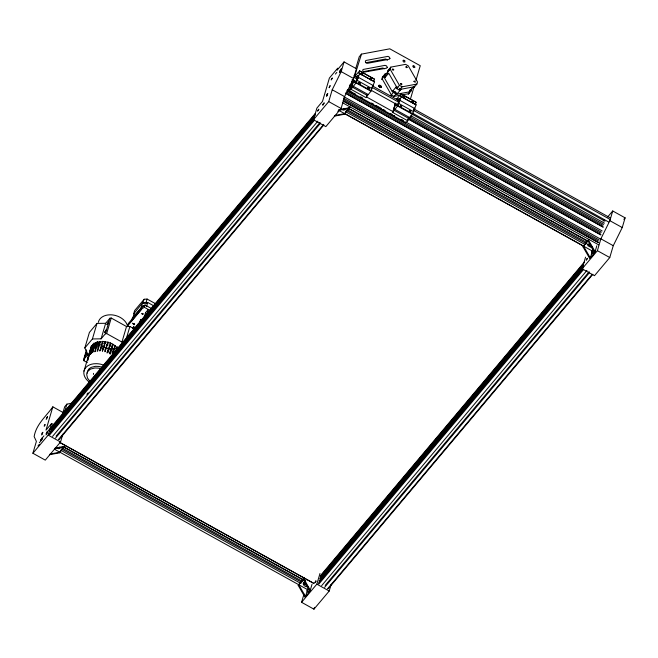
<?xml version="1.0" encoding="UTF-8"?>
<svg xmlns="http://www.w3.org/2000/svg" width="658" height="658" viewBox="0 0 658 658"><rect width="100%" height="100%" fill="white"/><g stroke="black" fill="none" stroke-linecap="round" stroke-linejoin="round"><path stroke-width="0.99" d="M381.278 86.914L381.064 87.325M91.495 345.656L87.678 358.692L91.585 345.425M140.343 320.298L140.532 322.132M140.499 320.084L140.541 319.632M308.224 588.548C307.302 592.652 305.978 591.164 308.215 588.433M411.924 101.562L412.722 102.656L413.372 101.998A1.077 0.716 40.1 0 0 413.265 101.793A0.872 0.584 40.1 0 0 413.043 101.546L411.924 101.562L412.319 101.266M400.475 105.699C402.441 108.965 401.109 103.413 400.451 106.621A0.847 0.568 40.1 0 0 400.623 106.802L401.462 107.048M592.504 253.091L592.529 253.873L594.478 251.126M127.767 325.62L128.351 323.514L142.942 306.176L145.105 304.991L151.274 308.421M62.831 434.222L60.544 441.995L45.279 460.131L32.9 453.263L36.387 441.411L34.15 436.608C36.1 424.385 46.06 416.465 52.829 406.833L63.439 412.722M52.829 406.833L45.994 430.126L51.595 423.464L54.252 424.936M32.9 453.263L48.166 435.127L51.595 423.464M62.971 412.558L64.673 406.784L66.894 404.144L71.78 403.231M64.583 412.007L66.894 404.144M87.292 362.583L83.862 360.674L83.607 359.613L87.876 354.547L84.833 347.959L89.406 332.413L96.997 323.391L105.658 323.3L109.919 318.233L111.235 318.044L126.517 326.524L129.889 326.483L134.923 329.271M83.607 359.613L86.469 349.892M83.862 360.674L86.724 350.961M87.136 355.419L87.711 353.478M84.833 347.959L92.424 338.944L96.997 323.391M59.31 452.869L65.109 445.408L59.31 452.869L49.482 454.711M59.862 452.219L50.033 454.053M89.702 382.388L87.736 380.793A15.101 10.791 16.4 0 1 83.969 371.161L87.695 358.52M91.742 346.018L87.563 360.674L91.857 346.1M92.178 345.475L89.315 355.188L92.688 344.233M90.113 354.547L92.868 345.162M90.5 353.922L92.975 345.508M93.576 344.093L90.714 353.815L94.168 342.876M64.311 446.93L54.482 448.764M92.498 351.117L93.93 346.256M92.334 352.301L94.908 343.558M95.402 342.908L92.539 352.63L95.821 342.695M95.188 348.255L96.619 343.394M97.557 342.028L94.703 351.75L95.221 351.602L98.083 341.88M97.713 347.161L98.577 344.249M100.016 341.486L97.154 351.207L97.655 351.15L100.518 341.428M92.424 338.944L101.085 338.845L105.658 323.3M102.689 341.321L99.827 351.035L102.985 341.329M100.534 350.286L101.924 345.549M101.085 338.845L105.346 333.787L109.919 318.233M105.346 333.787L106.654 333.59L111.235 318.044M102.303 350.262L103.446 346.371M105.264 341.518L102.401 351.24L105.51 341.551M104.918 350.237L105.782 347.317M107.805 342.053L104.943 351.767L108.175 342.152M106.941 352.877L107.797 349.966M110.347 342.925L107.493 352.647L107.912 352.82L110.774 343.106M109.59 353.239L111.021 348.386M112.748 344.118L109.894 353.831L110.314 354.094L113.176 344.373M112.148 353.247L113.003 350.336M114.936 345.598L112.23 355.427M112.724 354.654L115.298 345.911M115.644 351.199L116.787 347.309M116.227 350.574L117.371 346.692M106.654 333.59L121.944 342.07L126.517 326.524M126.459 338.146L129.889 326.483M141.116 307.862L132.554 317.592L131.592 320.882L141.125 309.548L142.095 306.266L144.061 306.126M141.108 307.87L142.597 302.844L133.64 313.924L134.619 310.592L144.151 299.258L147.112 299.053L156.061 304.012M133.146 317.329L134.619 312.328M133.204 328.523L133.714 326.779L135.186 327.602M143.173 302.598L146.125 302.384L147.515 303.157L142.391 303.519L144.151 299.258M127.668 325.85L142.251 308.512L144.415 307.327L145.105 304.991M146.125 302.384L147.112 299.053M146.495 306.669L147.713 302.483L153.939 305.945M313.463 119.748L316.893 108.085L322.494 101.431L329.387 78.072L337.719 68.177L337.143 70.118L344.06 61.91L356.439 68.777L353.576 78.491L344.595 96.627L341.107 108.48L325.842 126.616L313.463 119.748L328.72 101.612L332.216 89.759L341.198 71.623L344.06 61.91M408.412 118.456L407.721 120.784L406.06 122.758L349.118 91.166L352.293 80.35M355.764 68.555L359.235 56.761L361.464 54.12L389.807 48.824L420.248 65.718L415.971 80.251M349.118 91.166L350.78 89.184L353.65 80.029M361.464 54.12L354.67 75.966M353.905 80.161L351.035 89.315L356.291 82.521L359.663 73.507L359.013 73.277L359.622 70.9L354.925 76.106M334.289 116.153L344.118 114.311L344.381 113.439M344.677 113.645L334.84 115.495M349.127 108.373L338.302 110.388M344.118 114.311L349.933 106.843L346.33 111.12M367.008 95.023L366.457 96.907L393.171 111.737L395.672 103.232M350.78 89.184L365.897 97.573L370.923 91.215L374.517 81.748L359.663 73.507M374.517 81.748L373.867 81.518L374.476 79.141L359.622 70.9M382.734 76.682L382.117 78.796L391.354 94.9L394.052 96.397L399.974 95.287M384.338 76.163L384.963 74.05L386.156 73.828L385.086 77.463L384.338 76.163L381.55 79.462M410.403 89.389L409.309 91.873L396.906 94.193L401.1 89.233L413.479 86.914L412.92 87.58L414.112 87.358L416.892 84.059L417.509 81.946L408.273 65.849L405.583 64.352L390.794 67.124L388.014 70.422L387.397 72.536L388.138 73.836M385.596 74.494L390.169 69.238L390.794 67.124M407.721 120.784L392.612 112.395L395.499 103.24L393.903 108.603M392.612 112.395L397.884 105.601L401.257 96.586L400.607 96.356L401.216 93.971L396.519 99.185L397.062 98.511M409.268 92.219L408.848 93.633L401.948 94.916M408.289 94.3L411.061 90.985L411.678 88.871M410.271 99.621L413.981 87.029M414.112 87.358L414.524 85.951M407.944 119.082L407.483 120.636L412.517 114.286L416.111 104.828L401.257 96.586M416.111 104.828L415.461 104.597L416.07 102.212L401.216 93.971M298.206 585.406L304.004 577.946L298.206 585.406L304.958 597.176L310.51 590.571L303.757 578.801M298.757 584.732L305.526 596.526L307.557 589.617L54.581 449.266M331.221 584.23L329.214 591.032L313.948 609.176L301.57 602.309L303.988 594.1M312.015 584.32L309.976 591.238L303.206 579.443L305.855 580.907M301.57 602.309L316.835 584.164L319.985 573.48M313.948 609.176L314.491 607.35M583.013 246.849L588.82 239.372L583.013 246.849L589.765 258.61L595.317 252.014L588.565 240.252M583.564 246.174L590.333 257.969L592.373 251.06L593.179 250.081M588.013 240.902L594.791 252.68L596.822 245.763M607.696 216.951L612.721 210.971L625.1 217.839L622.246 227.553L613.256 245.697L609.769 257.541L594.503 275.686L582.124 268.818L585.554 257.155M582.124 268.818L597.39 250.673L600.877 238.829L609.867 220.693L612.721 210.971M591.715 253.289L591.41 254.309L592.603 252.902M355.295 82.513L355.624 81.567M396.889 105.584L397.095 104.976M381.286 86.979L379.732 87.3L378.778 85.639L379.839 85.137L381.319 86.782L381.097 86.116A1.505 1.003 40.1 0 0 380.859 85.787L379.066 85.26M303.33 582.634L303.757 583.827L306.965 585.628M140.442 319.862L140.606 319.451M307.87 591.164L307.969 592.307M110.207 345.458L110.947 343.706M354.3 80.399C352.096 85.935 357.417 79.955 357.607 77.734A4.187 0.88 -61 0 0 358.1 76.065L358.067 75.604A4.458 0.929 -61 0 0 357.73 75.481L357.286 75.769A4.187 0.88 -61 0 0 356.751 76.369A4.195 0.88 -61 0 0 356.093 77.192M395.894 103.479C393.698 109.006 399.011 103.035 399.2 100.814M413.907 109.401L413.569 110.125M309.548 589.955L308.002 592.274M591.92 251.126L591.583 252.384L592.916 249.826M591.929 251.109L592.809 249.892M394.446 115.504L393.542 115.479M378.942 85.351L378.761 86.066M588.326 243.822L588.096 244.587A1.571 1.119 16.4 0 0 588.227 244.899L592.587 247.318M338.376 110.898L337.875 111.473M41.569 434.971L42.408 433.967M46.15 419.417L46.989 418.414M335.407 74.058L336.797 72.405M141.314 307.187L142.095 306.266M326.475 96.43L327.314 95.435M132.603 328.103L133.714 326.779M41.98 438.203L43.971 435.843M47.277 431.911L49.918 428.769M51.242 427.19L315.231 113.513M136.774 325.817L138.361 323.925L139.34 323.859M143.641 317.649L145.229 315.766M50.691 428.621L315.338 114.155M39.34 442.776L42.655 438.845M45.961 434.922L47.286 433.342M50.592 429.411L315.24 114.944M37.991 445.918L39.316 444.339M49.901 431.763L313.891 118.078M48.585 434.774L313.899 119.517M49.728 434.823L314.376 120.356M86.872 394.356L88.197 392.785M52.558 436.394L317.872 121.138M56.119 436.106L320.109 122.421M55.543 438.055L320.199 123.581M58.381 439.626L323.695 124.37M59.146 439.478L323.802 125.012M369.919 79.083L370.38 78.524L371.17 78.796A0.872 0.576 40.1 0 1 371.392 79.042A1.077 0.724 40.1 0 1 371.499 79.248L370.775 79.881M382.175 77.348L384.963 74.05M392.275 91.627L396.429 86.642L388.697 73.17L384.543 78.146L392.275 91.627L396.93 94.184M390.794 95.566L393.574 92.26L392.834 90.96L397.465 93.526L396.272 93.749L393.492 97.063M398.97 89.044L400.516 89.899L399.324 90.121L396.634 88.624L399.406 85.326L390.169 69.238M399.324 90.121L402.104 86.823L416.892 84.059M409.284 91.873L413.454 86.922M409.013 111.728L409.432 110.544A0.855 0.576 40.1 0 1 409.63 110.421L410.814 111.128A0.855 0.576 40.1 0 1 410.839 111.325L410.148 111.786L409.342 110.758A0.847 0.568 40.1 0 1 409.465 110.651L410.526 111.128M603.18 221.055L604.455 219.533M320.528 575.561L584.641 261.719M320.323 576.474L583.646 263.57M320.331 577.066L583.662 264.171M319.673 578.695L583.004 265.799M318.974 581.039L583.63 266.572M623.842 219.336L625.1 217.839M318.324 583.259L582.972 268.793M318.801 584.098L583.457 269.632M321.639 585.678L586.952 270.413M325.2 585.39L589.19 271.705M324.624 587.331L589.28 272.864M327.454 588.902L592.11 274.435M328.227 588.754L592.874 274.287M344.948 108.915L344.216 109.286A1.571 1.127 16.4 0 1 343.813 109.302L343.007 109.055M108.151 343.871L107.015 344.948L107.97 345.179M401.602 106.974L401.635 106.242L400.788 105.658M398.888 98.848L399.324 98.56A4.458 0.929 -61 0 1 399.661 98.684L399.694 99.136A4.187 0.88 -61 0 1 399.209 100.781M380.974 87.391L380.916 87.407A1.505 1.003 40.1 0 1 380.612 87.481L380.497 87.481M359.696 84.257C360.6 83.229 357.796 82.406 359.4 83.665C361.357 84.421 359.433 81.107 358.807 82.85M370.273 78.565L370.553 79.774M413.158 65.874L414.343 66.071A1.25 0.839 40.1 0 1 414.598 66.293L414.894 67.346L413.898 67.593A1.374 0.913 40.1 0 1 413.512 67.379L412.944 66.606A1.25 0.839 40.1 0 1 412.911 66.335L413.002 66.03A1.25 0.839 40.1 0 1 413.166 65.841M352.795 92.465L352.12 92.449M395.705 92.046L394.8 91.733M104.005 343.731L105.576 343.048M308.298 586.607C303.354 587.948 300.583 580.249 306.62 584M59.656 447.785L58.578 447.777M359.589 84.306L358.75 84.051A0.847 0.568 40.1 0 1 358.577 83.87L358.602 82.949A1.571 1.053 40.1 0 1 358.972 82.883M143.156 318.661L140.467 320.207L139.661 322.807M593.269 250.032L591.92 252.573L592.422 251.076L338.516 110.223M365.774 62.732L385.514 59.047A1.719 1.151 40.1 0 1 385.933 59.072L387.48 60.223M363.142 71.673L382.75 68.004L384.56 68.769M388.014 70.422L389.207 70.2M409.868 91.207L411.061 90.985M338.854 109.738L349.669 107.715M55.033 448.114L64.862 446.272M113.275 348.658L114.936 348.452M113.118 349.176L114.788 348.97M145.665 302.631L147.729 302.499M403.033 120.595L402.967 120.603A0.847 0.568 40.1 0 1 402.745 120.562L402.087 120.077M121.944 342.07L123.63 342.053M110.659 348.617L112.403 348.65M110.503 349.135L112.247 349.168M592.48 248.173L587.972 245.755A1.571 1.119 16.4 0 1 587.841 245.434L589 244.365L591.435 245.434M403.741 60.273L403.239 60.363A1.25 0.839 40.1 0 0 403.083 60.528L402.992 60.832A1.25 0.839 40.1 0 0 403.025 61.104L403.584 61.877A1.374 0.913 40.1 0 0 403.971 62.091L404.933 61.91L404.678 60.791M109.343 345.935L110.462 346.067M108.011 348.214L109.771 348.485M107.854 348.732L109.623 349.003M395.063 92.408L394.446 92.021M380.382 87.473L379.041 86.609A1.505 1.003 40.1 0 1 378.86 86.264L378.819 86.149M105.403 347.473L107.139 347.967M105.255 347.992L106.991 348.485M106.053 345.063L107.131 345.434M361.768 74.897L362.607 74.362M102.944 346.404L104.581 347.12M102.788 346.922L104.433 347.638M342.752 109.911L343.558 110.157A1.571 1.127 16.4 0 0 343.969 110.141L344.751 109.689L344.784 108.874M399.406 85.326L402.104 86.823M396.429 86.642L397.991 87.522M399.538 88.378L401.1 89.233M397.432 88.188L395.886 87.333L396.634 88.624M359.679 71.006L374.534 79.248M401.273 94.086L416.127 102.327M393.574 92.26L396.272 93.749M359.013 73.277L373.867 81.518M400.607 96.356L415.461 104.597M358.52 77.397L373.374 85.639M400.113 100.477L414.968 108.71M353.955 75.686L358.446 78.17M372.798 86.14L399.702 101.069M414.055 109.031L610.509 218.02M353.79 77.249L357.384 79.24M371.737 87.201L398.649 102.13M413.898 110.593L610.353 219.583M356.957 80.251L371.811 88.493M398.551 103.331L413.405 111.572M341.198 71.623L353.576 78.491M609.867 220.693L622.246 227.553M352.096 79.684L355.69 81.674M370.939 90.13L397.851 105.066M412.204 113.028L608.65 222.009M356.291 82.521L371.145 90.763M397.884 105.601L412.739 113.842M367.945 89.184L367.386 88.008A0.855 0.576 40.1 0 1 367.583 87.884L368.653 88.386M356.068 82.974L370.923 91.215M397.662 106.045L412.517 114.286M412.147 114.212L605.015 221.211M410.682 115.652L604.439 223.152M409.95 116.902L603.715 224.394M353.28 86.28L368.135 94.522M394.882 109.351L409.737 117.593M349.669 84.956L351.462 85.951M408.873 117.798L602.884 225.381M352.704 87.333L367.559 95.575M394.306 110.404L409.161 118.646M349.431 86.19L351.232 87.185M408.643 119.04L603.296 227.035M409.161 119.6L428.893 130.547M430.686 131.542L602.925 227.092M347.391 89.595L351.874 92.087M353.667 93.082L355.46 94.078M360.847 97.063L362.64 98.058M371.614 103.035L373.407 104.03M376.096 105.519L381.476 108.504M383.269 109.499L385.062 110.495M390.449 113.48L392.242 114.476M401.216 119.46L403.009 120.455M405.698 121.944L602.152 230.933M346.659 90.845L601.42 232.184M346.733 92.317L600.59 233.154M345.351 92.975L601.009 234.807M346.766 94.028L600.631 234.865M332.216 89.759L344.595 96.627M600.877 238.829L613.256 245.697M344.208 96.874L599.866 238.706M343.476 98.124L599.134 239.956M343.542 99.597L598.303 240.935M343.065 100.748L598.722 242.588M343.575 101.332L470.955 171.993M472.757 172.988L598.336 242.662M342.489 102.697L598.714 244.866M348.082 108.06L587.594 240.935M348.279 108.331L587.791 241.206M347.144 109.598L586.903 242.555M346.141 110.363L591.937 246.725M328.72 101.612L341.107 108.48M597.39 250.673L609.769 257.541M345.499 111.621L585.011 244.496M344.126 113.258L583.63 246.133M144.415 307.327L149.991 310.428M132.423 323.193L134.216 324.188M48.166 435.127L60.544 441.995M316.835 584.164L329.214 591.032M64.089 447.078L303.601 579.953M63.382 446.848L303.79 580.216M62.494 448.213L302.647 581.508M304.695 582.577L306.488 583.572M61.252 448.888L301.66 582.256M303.453 583.251L307.039 585.242M56.448 447.646C57.007 449.019 61.062 449.208 59.763 447.136M60.602 450.154L301.01 583.531M100.69 345.055L102.187 345.952M102.187 342.925L103.067 343.55M98.725 343.46L100.032 344.521M89.907 381.237L87.522 378.128L86.741 374.78A11.696 8.357 16.4 0 1 87.3 372.42A11.531 8.233 16.4 0 1 88.781 370.405M403.19 97.285C408.602 98.116 399.686 94.374 404.497 97.195M360.576 97.03L361.184 97.45A0.872 0.576 40.1 0 0 361.472 97.483M409.309 111.498L409.967 111.983A0.847 0.568 40.1 0 0 410.181 112.024L410.255 112.016A1.077 0.716 40.1 0 0 410.436 111.975L410.65 111.399M118.012 349.332C112.362 338.549 87.596 338.451 90.845 353.831M403.099 97.154L403.477 96.323A0.847 0.568 40.1 0 1 403.691 96.356L404.431 96.981M361.226 74.403L361.604 73.573A0.847 0.568 40.1 0 1 361.818 73.614L362.558 74.239M132.554 317.592L133.113 319.138M368.76 88.583L368.612 89.2A1.077 0.724 40.1 0 1 368.381 89.274A0.872 0.576 40.1 0 1 368.167 89.258M127.66 326.722L127.109 324.723A15.076 10.767 16.4 0 0 124.675 320.89A15.118 10.799 16.4 0 0 115.857 315.601A15.035 10.742 16.4 0 0 110.577 314.812L108.011 314.943A15.076 10.767 16.4 0 0 98.355 322.297M93.469 374.435L93.452 374.065A5.058 3.611 16.4 0 1 93.568 373.341M404.547 60.544A1.25 0.839 40.1 0 1 404.802 60.766M403.823 60.256A1.25 0.839 40.1 0 1 404.119 60.339M399.167 101.085A4.195 0.88 -61 0 1 399.801 100.255M397.687 100.271A4.195 0.88 -61 0 1 398.863 98.873M414.384 108.109A4.187 0.88 -61 0 1 414.186 108.718M357.565 78.006A4.195 0.88 -61 0 1 358.199 77.175M104.063 365.346A15.101 10.791 16.4 0 0 101.513 364.433A15.035 10.742 16.4 0 0 96.2 363.677L93.633 363.808A15.076 10.767 16.4 0 0 83.977 371.161M102.097 367.312A11.392 8.143 16.4 0 0 98.807 366.448L95.509 366.309L91.561 367.254A11.696 8.357 16.4 0 0 89.291 368.719M100.534 368.612A11.392 8.143 16.4 0 0 98.322 368.11L95.015 367.97L91.067 368.916A11.696 8.357 16.4 0 0 88.805 370.38M87.234 373.119A11.696 8.357 16.4 0 1 87.785 370.75A11.531 8.233 16.4 0 1 89.274 368.743M97.993 343.402A15.101 10.791 16.4 0 1 96.956 342.193M117.33 347.942A15.15 10.824 16.4 0 1 115.775 348.345M112.658 346.075A11.499 8.217 16.4 0 1 111.564 346.108M98.141 342.884A15.101 10.791 16.4 0 1 97.104 341.675M361.555 73.441C362.731 76.213 363.792 72.125 361.563 73.383M369.261 88.262L368.406 88.657L367.838 87.465A0.855 0.576 40.1 0 1 368.036 87.341L369.261 88.262M370.487 78.401C371.745 81.214 372.56 76.92 370.487 78.401M407.113 67.289C405.262 68.991 405.624 64.517 407.113 67.289M412.089 101.48C413.405 104.318 414.104 99.967 412.089 101.48M413.94 81.321L415.231 82.283A0.847 0.568 40.1 0 0 415.363 82.176L414.877 81.033L413.94 81.321M86.708 353.042L85.26 355.443L86.708 353.042M106.152 329.938L104.68 332.331L106.152 329.938M108.438 322.149L106.974 324.542L108.438 322.149M387.307 67.355L386.591 68.177L364.162 72.109A1.546 1.036 40.1 0 1 363.586 71.788L363.2 71.442A1.727 1.151 40.1 0 1 362.912 71.048L362.723 69.978L363.274 69.427L384.971 65.364L386.542 65.899L387.307 67.355M389.939 58.414L389.215 59.236L367.649 63.275C366.235 63.645 364.261 61.153 366.029 60.454L387.735 56.407A1.719 1.151 40.1 0 1 388.154 56.432L389.413 57.188L389.939 58.414M400.574 83.763L400.574 83.895A0.847 0.568 40.1 0 0 400.623 84.101C402.359 86.428 402.17 82.258 400.574 83.763M393.739 69.855L392.661 70.052A0.847 0.568 40.1 0 1 392.423 69.822L392.267 69.542A0.847 0.568 40.1 0 1 392.226 69.345L392.925 68.884L393.739 69.855M339.701 71.146L339.536 72.717L341.239 70.283L341.395 68.72L339.701 71.146M133.229 323.983C134.454 326.508 135.713 322.404 133.245 323.925M141.857 313.685C142.827 316.251 144.538 312.295 141.881 313.627M330.086 85.737L329.173 87.67L330.086 85.737M331.418 79.207L331.213 79.963L332.405 77.998L331.418 79.207M41.092 439.421L40.812 440.399L42.309 437.957L41.092 439.421M145.525 312.747L144.242 317.107L146.997 313.833L148.28 309.474L145.525 312.747M323.053 104.227L322.749 105.239L324.246 102.821L323.053 104.227M46.636 417.698L46.381 418.513L47.582 416.621L46.636 417.698M42.186 433.022C41.002 436.196 44.242 430.34 42.186 433.022M44.53 425.142C43.14 428.473 46.553 422.74 44.53 425.142M327.289 93.995L326.631 95.402L327.832 93.675L327.289 93.995M47.121 431.936L46.134 433.745L47.532 432.084L47.121 431.936M318.513 109.318L317.526 111.128L318.924 109.467L318.513 109.318M315.791 580.981L314.804 582.791L316.202 581.129L315.791 580.981M587.175 258.38L586.188 260.198L587.586 258.528L587.175 258.38M313.907 583.424L59.352 442.201L313.899 583.432"/></g></svg>
